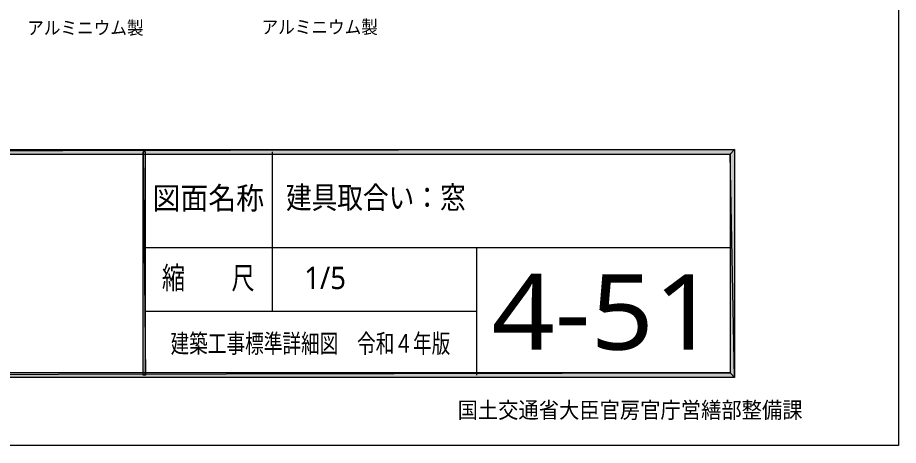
# Model space of a CAD drawing. Header units: millimetres. Extents: x 0 to 420, y 0 to 297.
# Drawn here: x 282.3 to 420.2, y 0 to 67 of the extents above; entities that cross this region are included whole.
import ezdxf
from ezdxf.enums import TextEntityAlignment as Align

# ---------------------------------------------------------------- set-up
doc = ezdxf.new("R2010")
doc.units = ezdxf.units.MM
doc.styles.add('kst32b', font='NotoSansJP-Variable.ttf')

msp = doc.modelspace()

# ---------------------------------------------------------------- hatches: boundary and pattern name
h = msp.add_hatch(color=7)
h.paths.add_polyline_path([(393.83, 11.35), (394.53, 10.65), (393.83, 45.64), (393.83, 11.35)])
h.paths.add_polyline_path([(394.53, 10.65), (393.83, 45.64), (394.53, 46.33), (394.53, 10.65)])
h.paths.add_polyline_path([(393.83, 45.64), (394.53, 46.33), (26.52, 45.64), (393.83, 45.64)])
h.paths.add_polyline_path([(394.53, 46.33), (26.52, 45.64), (25.82, 46.33), (394.53, 46.33)])
h.paths.add_polyline_path([(26.52, 45.64), (25.82, 46.33), (26.52, 11.35), (26.52, 45.64)])
h.paths.add_polyline_path([(25.82, 46.33), (26.52, 11.35), (25.82, 10.65), (25.82, 46.33)])
h.paths.add_polyline_path([(26.52, 11.35), (25.82, 10.65), (393.83, 11.35), (26.52, 11.35)])
h.paths.add_polyline_path([(25.82, 10.65), (393.83, 11.35), (394.53, 10.65), (25.82, 10.65)])
h = msp.add_hatch(color=7)
h.paths.add_polyline_path([(302.37, 46), (301.96, 46), (302.37, 10.99), (302.37, 46)])
h.paths.add_polyline_path([(301.96, 46), (302.37, 10.99), (301.96, 10.99), (301.96, 46)])

# ---------------------------------------------------------------- linework, layer by layer
at = {"lineweight": 13}
msp.add_lwpolyline([(0.19, 0), (0.19, 296.97), (420.16, 296.97), (420.16, 0)], close=True, dxfattribs=at)
at = {"lineweight": 0}
for points in [[(394.53, 46.33), (26.52, 45.64), (25.82, 46.33)], [(393.83, 45.64), (394.53, 46.33), (26.52, 45.64)], [(302.37, 46), (301.96, 46), (302.37, 10.99)], [(301.96, 46), (302.37, 10.99), (301.96, 10.99)], [(394.53, 10.65), (393.83, 45.64), (394.53, 46.33)], [(393.83, 11.35), (394.53, 10.65), (393.83, 45.64)], [(26.52, 11.35), (25.82, 10.65), (393.83, 11.35)], [(25.82, 10.65), (393.83, 11.35), (394.53, 10.65)]]:
    msp.add_lwpolyline(points, close=True, dxfattribs=at)
at = {"lineweight": 13}
for points in [[(322.18, 46), (322.18, 21)], [(302.18, 30.99), (394.17, 30.99)], [(354.16, 30.99), (354.16, 10.99)], [(302.18, 21), (354.16, 21)]]:
    msp.add_lwpolyline(points, dxfattribs=at)

# ---------------------------------------------------------------- texts
at = {"style": 'kst32b'}
for s, height, p, p2 in [('アルミニウム製', 2.079, (283.84, 64.37), (302.04, 64.37)), ('アルミニウム製', 2.079, (320.51, 64.49), (338.7, 64.49)), ('図面名称', 3.491, (303.45, 36.98), (320.9, 36.98)), ('建具取合い：窓', 3.491, (324.32, 37.08), (352.44, 37.08)), ('縮\u3000\u3000尺', 3.491, (304.91, 24.49), (319.43, 24.49)), ('1/5', 3.491, (327.17, 24.49), (333.72, 24.49)), ('4-51', 11.831, (356.51, 14.99), (391.8, 14.99)), ('建築工事標準詳細図\u3000令和４年版', 2.919, (306.26, 14.5), (350.04, 14.5)), ('国土交通省大臣官房官庁営繕部整備課', 2.54, (351.18, 4.27), (405.16, 4.27))]:
    msp.add_text(s, height=height, dxfattribs=at).set_placement(p, p2, align=Align.FIT)

doc.saveas('drawing.dxf')
